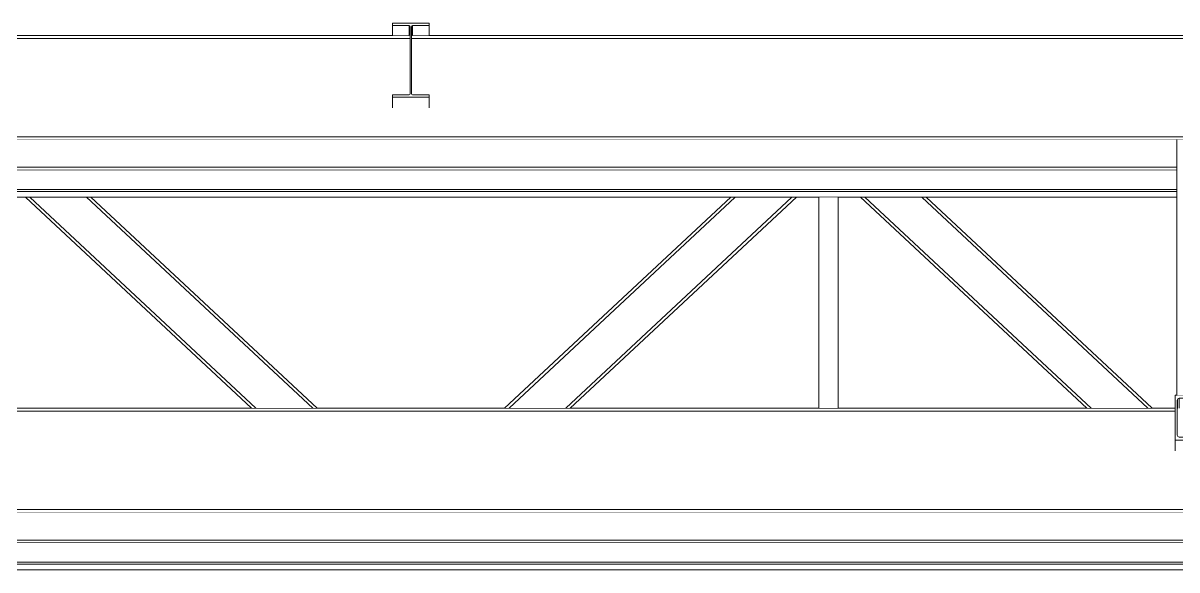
# Model space of a CAD drawing. Extents: x -18489 to 195597, y -1599 to 112111.
# Drawn here: x 12170 to 12556.8, y 28380.8 to 28564.2 of the extents above; entities that cross this region are included whole.
import ezdxf
from ezdxf.xclip import XClip

# ---------------------------------------------------------------- set-up
doc = ezdxf.new("R2010")
doc.units = 0
doc.header["$LTSCALE"] = 100
doc.header["$XCLIPFRAME"] = 2
doc.linetypes.add('188K-SM-07-F10-MECH-CR PIPE-Y2257103$0$X-S-FAB_SL ALL$0$Wipeout_Contour', pattern=[1, 0, -1])
for name, color, linetype in [('188K-SM-07-F10-MECH-CR PIPE-Y2257103$0$X-S-FAB_SL ALL$0$ASP_1', 1, 'Continuous'), ('188K-SM-07-F10-MECH-CR PIPE-Y2257103$0$X-S-FAB_SL ALL$0$Hattch', 7, 'Continuous'), ('188K-SM-07-F10-MECH-CR PIPE-Y2257103$0$X-S-FAB_SL ALL$0$S-TRUSS', 7, 'Continuous')]:
    doc.layers.add(name, color=color, linetype=linetype)

# ---------------------------------------------------------------- blocks, each defined once
blk = doc.blocks.new('188K-SM-07-F10-MECH-CR PIPE-Y2257103$0$X-S-FAB_SL ALL$0$剖面元素_889_3', base_point=(23061.26, -8263.06))
at = {"color": 254, "linetype": '188K-SM-07-F10-MECH-CR PIPE-Y2257103$0$X-S-FAB_SL ALL$0$Wipeout_Contour', "lineweight": 0, "ltscale": 286170.016375}
blk.add_wipeout([(35355.06, -6033.78), (34958.76, -6033.78), (34958.76, -6034.78), (35361.01, -6034.78), (35361.01, -6034.09), (35360.93, -6033.88), (35360.71, -6033.79), (35355.06, -6033.79)], dxfattribs=at).dxf.layer = '188K-SM-07-F10-MECH-CR PIPE-Y2257103$0$X-S-FAB_SL ALL$0$Hattch'
at = {"color": 254, "linetype": '188K-SM-07-F10-MECH-CR PIPE-Y2257103$0$X-S-FAB_SL ALL$0$Wipeout_Contour', "lineweight": 0, "ltscale": 287196.418989}
blk.add_wipeout([(34941.26, -6193.05), (34941.26, -6193.78), (35781.26, -6193.78), (35781.26, -6193.05), (35763.76, -6193.05), (35763.76, -6192.78), (34958.76, -6192.78), (34958.76, -6193.05)], dxfattribs=at).dxf.layer = '188K-SM-07-F10-MECH-CR PIPE-Y2257103$0$X-S-FAB_SL ALL$0$Hattch'
at = {"color": 254, "linetype": '188K-SM-07-F10-MECH-CR PIPE-Y2257103$0$X-S-FAB_SL ALL$0$Wipeout_Contour', "lineweight": 0, "ltscale": 287788.137263}
blk.add_wipeout([(35361.6, -6033.88), (35361.51, -6034.09), (35361.51, -6034.78), (35763.76, -6034.78), (35763.76, -6033.78), (35367.46, -6033.78), (35367.46, -6033.79), (35361.81, -6033.79)], dxfattribs=at).dxf.layer = '188K-SM-07-F10-MECH-CR PIPE-Y2257103$0$X-S-FAB_SL ALL$0$Hattch'
at = {"color": 254, "linetype": '188K-SM-07-F10-MECH-CR PIPE-Y2257103$0$X-S-FAB_SL ALL$0$Wipeout_Contour', "lineweight": 0, "ltscale": 1148649.0168998}
blk.add_wipeout([(34942.26, -6187.71), (34958.76, -6187.71), (34958.76, -6192.78), (35763.76, -6192.78), (35763.76, -6187.71), (35780.26, -6187.71), (35780.26, -6160.26), (35763.76, -6160.26), (35763.76, -6159.78), (35618.16, -6159.78), (35618.16, -6167.85), (35618.35, -6168.31), (35618.81, -6168.5), (35624.36, -6168.5), (35624.82, -6168.69), (35625.01, -6169.15), (35625.01, -6173.08), (35617.51, -6173.08), (35617.51, -6159.78), (35098.16, -6159.78), (35098.16, -6167.85), (35098.35, -6168.31), (35098.81, -6168.5), (35104.36, -6168.5), (35104.82, -6168.69), (35105.01, -6169.15), (35105.01, -6173.08), (35097.51, -6173.08), (35097.51, -6159.78), (34958.76, -6159.78), (34958.76, -6160.26), (34942.26, -6160.26)], dxfattribs=at).dxf.layer = '188K-SM-07-F10-MECH-CR PIPE-Y2257103$0$X-S-FAB_SL ALL$0$Hattch'
at = {"layer": '188K-SM-07-F10-MECH-CR PIPE-Y2257103$0$X-S-FAB_SL ALL$0$S-TRUSS', "color": 8, "lineweight": 0}
for p, q in [((34958.76, -6192.78), (35763.76, -6192.78)), ((34941.26, -6193.78), (35781.26, -6193.78))]:
    blk.add_line(p, q, dxfattribs=at)
at = {"color": 254, "linetype": '188K-SM-07-F10-MECH-CR PIPE-Y2257103$0$X-S-FAB_SL ALL$0$Wipeout_Contour', "lineweight": 0, "ltscale": 861004.593622}
blk.add_wipeout([(34942.26, -6062.73), (34958.76, -6062.73), (34958.76, -6067.78), (35763.76, -6067.78), (35763.76, -6062.73), (35780.26, -6062.73), (35780.26, -6035.28), (35763.76, -6035.28), (35763.76, -6034.78), (35361.51, -6034.78), (35361.51, -6053.35), (35361.6, -6053.56), (35361.81, -6053.65), (35367.46, -6053.65), (35367.46, -6058.04), (35355.06, -6058.04), (35355.06, -6053.65), (35360.71, -6053.65), (35360.93, -6053.56), (35361.01, -6053.35), (35361.01, -6034.78), (34958.76, -6034.78), (34958.76, -6035.28), (34942.26, -6035.28)], dxfattribs=at).dxf.layer = '188K-SM-07-F10-MECH-CR PIPE-Y2257103$0$X-S-FAB_SL ALL$0$Hattch'
at = {"color": 254, "linetype": '188K-SM-07-F10-MECH-CR PIPE-Y2257103$0$X-S-FAB_SL ALL$0$Wipeout_Contour', "lineweight": 0, "ltscale": 286114.128639}
blk.add_wipeout([(35098.35, -6159.03), (35098.16, -6159.49), (35098.16, -6159.78), (35617.51, -6159.78), (35617.51, -6158.78), (35104.51, -6158.78), (35104.36, -6158.84), (35098.81, -6158.84)], dxfattribs=at).dxf.layer = '188K-SM-07-F10-MECH-CR PIPE-Y2257103$0$X-S-FAB_SL ALL$0$Hattch'
at = {"layer": '188K-SM-07-F10-MECH-CR PIPE-Y2257103$0$X-S-FAB_SL ALL$0$S-TRUSS', "color": 8, "lineweight": 0}
for p, q in [((35355.06, -6033.78), (34958.76, -6033.78)), ((35360.71, -6033.78), (35355.06, -6033.78)), ((35367.46, -6033.78), (35361.81, -6033.78)), ((35763.76, -6033.78), (35367.46, -6033.78)), ((35361.01, -6034.78), (34958.76, -6034.78)), ((35763.76, -6034.78), (35361.51, -6034.78)), ((35098.16, -6159.78), (35617.51, -6159.78)), ((35104.51, -6158.78), (35617.51, -6158.78))]:
    blk.add_line(p, q, dxfattribs=at)
at = {"color": 254, "linetype": '188K-SM-07-F10-MECH-CR PIPE-Y2257103$0$X-S-FAB_SL ALL$0$Wipeout_Contour', "lineweight": 0, "ltscale": 287025.593681}
blk.add_wipeout([(34949.26, -6068.78), (35773.26, -6068.78), (35773.26, -6068.07), (35763.76, -6068.07), (35763.76, -6067.78), (34958.76, -6067.78), (34958.76, -6068.07), (34949.26, -6068.07)], dxfattribs=at).dxf.layer = '188K-SM-07-F10-MECH-CR PIPE-Y2257103$0$X-S-FAB_SL ALL$0$Hattch'
at = {"layer": '188K-SM-07-F10-MECH-CR PIPE-Y2257103$0$X-S-FAB_SL ALL$0$S-TRUSS', "color": 8, "lineweight": 0}
for p, q in [((35763.76, -6067.78), (34958.76, -6067.78)), ((35629.84, -6068.78), (35092.69, -6068.78))]:
    blk.add_line(p, q, dxfattribs=at)
blk = doc.blocks.new('188K-SM-07-F10-MECH-CR PIPE-Y2257103$0$X-S-FAB_SL ALL$0$剖面元素_892_3', base_point=(23061.26, -8263.06))
at = {"color": 254, "linetype": '188K-SM-07-F10-MECH-CR PIPE-Y2257103$0$X-S-FAB_SL ALL$0$Wipeout_Contour', "lineweight": 0, "ltscale": 143516.249175}
blk.add_wipeout([(35104.51, -6068.78), (35104.51, -6078.02), (35618.01, -6078.02), (35618.01, -6068.78)], dxfattribs=at).dxf.layer = '188K-SM-07-F10-MECH-CR PIPE-Y2257103$0$X-S-FAB_SL ALL$0$Hattch'
at = {"color": 254, "linetype": '188K-SM-07-F10-MECH-CR PIPE-Y2257103$0$X-S-FAB_SL ALL$0$Wipeout_Contour', "lineweight": 0, "ltscale": 287210.340814}
blk.add_wipeout([(34941.26, -6203.12), (34941.26, -6204.02), (35781.26, -6204.02), (35781.26, -6203.12), (35763.76, -6203.12), (35763.76, -6203.02), (34958.76, -6203.02), (34958.76, -6203.12)], dxfattribs=at).dxf.layer = '188K-SM-07-F10-MECH-CR PIPE-Y2257103$0$X-S-FAB_SL ALL$0$Hattch'
at = {"color": 254, "linetype": '188K-SM-07-F10-MECH-CR PIPE-Y2257103$0$X-S-FAB_SL ALL$0$Wipeout_Contour', "lineweight": 0, "ltscale": 143519.715949}
blk.add_wipeout([(35104.51, -6078.02), (35104.51, -6079.02), (35618.01, -6079.02), (35618.01, -6078.02)], dxfattribs=at).dxf.layer = '188K-SM-07-F10-MECH-CR PIPE-Y2257103$0$X-S-FAB_SL ALL$0$Hattch'
at = {"color": 254, "linetype": '188K-SM-07-F10-MECH-CR PIPE-Y2257103$0$X-S-FAB_SL ALL$0$Wipeout_Contour', "lineweight": 0, "ltscale": 143601.897072}
blk.add_wipeout([(34958.76, -6193.78), (34958.76, -6203.02), (35763.76, -6203.02), (35763.76, -6193.78)], dxfattribs=at).dxf.layer = '188K-SM-07-F10-MECH-CR PIPE-Y2257103$0$X-S-FAB_SL ALL$0$Hattch'
at = {"layer": '188K-SM-07-F10-MECH-CR PIPE-Y2257103$0$X-S-FAB_SL ALL$0$S-TRUSS', "color": 8, "lineweight": 0}
for p, q in [((35618.01, -6078.02), (35104.51, -6078.02)), ((35618.01, -6079.02), (35104.51, -6079.02)), ((34941.26, -6204.02), (35781.26, -6204.02)), ((34958.76, -6203.02), (35763.76, -6203.02))]:
    blk.add_line(p, q, dxfattribs=at)
blk = doc.blocks.new('188K-SM-07-F10-MECH-CR PIPE-Y2257103$0$X-S-FAB_SL ALL$0$剖面元素_1508_3', base_point=(23061.26, -8263.06))
at = {"color": 254, "linetype": '188K-SM-07-F10-MECH-CR PIPE-Y2257103$0$X-S-FAB_SL ALL$0$Wipeout_Contour', "lineweight": 0, "ltscale": 143489.56888}
blk.add_wipeout([(35361.51, -6030.74), (35361.51, -6034.09), (35361.6, -6033.88), (35361.6, -6030.53)], dxfattribs=at).dxf.layer = '188K-SM-07-F10-MECH-CR PIPE-Y2257103$0$X-S-FAB_SL ALL$0$Hattch'
at = {"color": 254, "linetype": '188K-SM-07-F10-MECH-CR PIPE-Y2257103$0$X-S-FAB_SL ALL$0$Wipeout_Contour', "lineweight": 0, "ltscale": 143504.542786}
blk.add_wipeout([(35355.06, -6054.45), (35355.06, -6058.04), (35367.46, -6058.04), (35367.46, -6054.45)], dxfattribs=at).dxf.layer = '188K-SM-07-F10-MECH-CR PIPE-Y2257103$0$X-S-FAB_SL ALL$0$Hattch'
at = {"layer": '188K-SM-07-F10-MECH-CR PIPE-Y2257103$0$X-S-FAB_SL ALL$0$S-TRUSS', "color": 2, "lineweight": 0}
for p, q in [((35355.06, -6053.65), (35355.06, -6054.45)), ((35367.46, -6053.65), (35367.46, -6054.45)), ((35367.46, -6054.45), (35355.06, -6054.45))]:
    blk.add_line(p, q, dxfattribs=at)
at = {"layer": '188K-SM-07-F10-MECH-CR PIPE-Y2257103$0$X-S-FAB_SL ALL$0$S-TRUSS', "color": 8, "lineweight": 0}
for p, q in [((35355.06, -6054.45), (35355.06, -6058.04)), ((35367.46, -6054.45), (35367.46, -6058.04))]:
    blk.add_line(p, q, dxfattribs=at)
at = {"layer": '188K-SM-07-F10-MECH-CR PIPE-Y2257103$0$X-S-FAB_SL ALL$0$S-TRUSS', "color": 2, "lineweight": 0, "flags": 128}
for points in [[(35360.93, -6053.56), (35360.71, -6053.65), (35355.06, -6053.65)], [(35361.6, -6053.56), (35361.81, -6053.65), (35367.46, -6053.65)]]:
    blk.add_lwpolyline(points, dxfattribs=at)
at = {"color": 254, "linetype": '188K-SM-07-F10-MECH-CR PIPE-Y2257103$0$X-S-FAB_SL ALL$0$Wipeout_Contour', "lineweight": 0, "ltscale": 143490.05934}
blk.add_wipeout([(35361.6, -6030.53), (35361.6, -6033.88), (35361.81, -6033.79), (35361.81, -6030.44)], dxfattribs=at).dxf.layer = '188K-SM-07-F10-MECH-CR PIPE-Y2257103$0$X-S-FAB_SL ALL$0$Hattch'
at = {"color": 254, "linetype": '188K-SM-07-F10-MECH-CR PIPE-Y2257103$0$X-S-FAB_SL ALL$0$Wipeout_Contour', "lineweight": 0, "ltscale": 143501.587144}
blk.add_wipeout([(35367.46, -6030.44), (35361.81, -6030.44), (35361.81, -6033.79), (35367.46, -6033.79)], dxfattribs=at).dxf.layer = '188K-SM-07-F10-MECH-CR PIPE-Y2257103$0$X-S-FAB_SL ALL$0$Hattch'
at = {"layer": '188K-SM-07-F10-MECH-CR PIPE-Y2257103$0$X-S-FAB_SL ALL$0$S-TRUSS', "color": 2, "lineweight": 0}
blk.add_line((35367.46, -6029.64), (35367.46, -6030.44), dxfattribs=at)
at = {"layer": '188K-SM-07-F10-MECH-CR PIPE-Y2257103$0$X-S-FAB_SL ALL$0$S-TRUSS', "color": 8, "lineweight": 0}
blk.add_line((35367.46, -6030.44), (35367.46, -6033.79), dxfattribs=at)
at = {"color": 254, "linetype": '188K-SM-07-F10-MECH-CR PIPE-Y2257103$0$X-S-FAB_SL ALL$0$Wipeout_Contour', "lineweight": 0, "ltscale": 143474.971615}
blk.add_wipeout([(35355.06, -6030.44), (35355.06, -6033.79), (35360.71, -6033.79), (35360.71, -6030.44)], dxfattribs=at).dxf.layer = '188K-SM-07-F10-MECH-CR PIPE-Y2257103$0$X-S-FAB_SL ALL$0$Hattch'
at = {"layer": '188K-SM-07-F10-MECH-CR PIPE-Y2257103$0$X-S-FAB_SL ALL$0$S-TRUSS', "color": 2, "lineweight": 0}
blk.add_line((35355.06, -6029.64), (35355.06, -6030.44), dxfattribs=at)
at = {"layer": '188K-SM-07-F10-MECH-CR PIPE-Y2257103$0$X-S-FAB_SL ALL$0$S-TRUSS', "color": 8, "lineweight": 0}
blk.add_line((35355.06, -6030.44), (35355.06, -6033.79), dxfattribs=at)
at = {"color": 254, "linetype": '188K-SM-07-F10-MECH-CR PIPE-Y2257103$0$X-S-FAB_SL ALL$0$Wipeout_Contour', "lineweight": 0, "ltscale": 143486.558451}
blk.add_wipeout([(35360.71, -6033.79), (35360.93, -6033.88), (35360.93, -6030.53), (35360.71, -6030.44)], dxfattribs=at).dxf.layer = '188K-SM-07-F10-MECH-CR PIPE-Y2257103$0$X-S-FAB_SL ALL$0$Hattch'
at = {"color": 254, "linetype": '188K-SM-07-F10-MECH-CR PIPE-Y2257103$0$X-S-FAB_SL ALL$0$Wipeout_Contour', "lineweight": 0, "ltscale": 143487.25082}
blk.add_wipeout([(35360.93, -6033.88), (35361.01, -6034.09), (35361.01, -6030.74), (35360.93, -6030.53)], dxfattribs=at).dxf.layer = '188K-SM-07-F10-MECH-CR PIPE-Y2257103$0$X-S-FAB_SL ALL$0$Hattch'
at = {"layer": '188K-SM-07-F10-MECH-CR PIPE-Y2257103$0$X-S-FAB_SL ALL$0$S-TRUSS', "color": 2, "lineweight": 0}
blk.add_line((35367.46, -6029.64), (35355.06, -6029.64), dxfattribs=at)
at = {"layer": '188K-SM-07-F10-MECH-CR PIPE-Y2257103$0$X-S-FAB_SL ALL$0$S-TRUSS', "color": 8, "lineweight": 0}
for p, q in [((35360.71, -6030.44), (35360.71, -6033.79)), ((35361.81, -6030.44), (35361.81, -6033.79))]:
    blk.add_line(p, q, dxfattribs=at)
at = {"layer": '188K-SM-07-F10-MECH-CR PIPE-Y2257103$0$X-S-FAB_SL ALL$0$S-TRUSS', "color": 2, "lineweight": 0, "flags": 128}
for points in [[(35360.93, -6030.53), (35360.71, -6030.44), (35355.06, -6030.44)], [(35360.93, -6030.53), (35361.01, -6030.74), (35361.01, -6053.35), (35360.93, -6053.56)], [(35361.6, -6030.53), (35361.51, -6030.74), (35361.51, -6053.35), (35361.6, -6053.56)], [(35367.46, -6030.44), (35361.81, -6030.44), (35361.6, -6030.53)]]:
    blk.add_lwpolyline(points, dxfattribs=at)
blk = doc.blocks.new('188K-SM-07-F10-MECH-CR PIPE-Y2257103$0$X-S-FAB_SL ALL$0$剖面元素_1518_3', base_point=(23061.26, -8263.06))
at = {"color": 254, "linetype": '188K-SM-07-F10-MECH-CR PIPE-Y2257103$0$X-S-FAB_SL ALL$0$Wipeout_Contour', "lineweight": 0, "ltscale": 144586.375629}
blk.add_wipeout([(35618.16, -6156.14), (35618.16, -6159.49), (35618.35, -6159.03), (35618.35, -6155.68)], dxfattribs=at).dxf.layer = '188K-SM-07-F10-MECH-CR PIPE-Y2257103$0$X-S-FAB_SL ALL$0$Hattch'
at = {"color": 254, "linetype": '188K-SM-07-F10-MECH-CR PIPE-Y2257103$0$X-S-FAB_SL ALL$0$Wipeout_Contour', "lineweight": 0, "ltscale": 180764.241649}
blk.add_wipeout([(35624.36, -6155.49), (35624.36, -6158.84), (35624.51, -6158.78), (35624.82, -6158.78), (35624.82, -6155.3)], dxfattribs=at).dxf.layer = '188K-SM-07-F10-MECH-CR PIPE-Y2257103$0$X-S-FAB_SL ALL$0$Hattch'
at = {"color": 254, "linetype": '188K-SM-07-F10-MECH-CR PIPE-Y2257103$0$X-S-FAB_SL ALL$0$Wipeout_Contour', "lineweight": 0, "ltscale": 144607.567515}
blk.add_wipeout([(35617.51, -6169.5), (35617.51, -6173.08), (35625.01, -6173.08), (35625.01, -6169.5)], dxfattribs=at).dxf.layer = '188K-SM-07-F10-MECH-CR PIPE-Y2257103$0$X-S-FAB_SL ALL$0$Hattch'
at = {"layer": '188K-SM-07-F10-MECH-CR PIPE-Y2257103$0$X-S-FAB_SL ALL$0$S-TRUSS', "color": 8, "lineweight": 0}
for p, q in [((35617.51, -6169.5), (35617.51, -6173.08)), ((35625.01, -6169.5), (35625.01, -6173.08))]:
    blk.add_line(p, q, dxfattribs=at)
at = {"layer": '188K-SM-07-F10-MECH-CR PIPE-Y2257103$0$X-S-FAB_SL ALL$0$S-TRUSS', "color": 2, "lineweight": 0}
blk.add_line((35625.01, -6169.5), (35617.51, -6169.5), dxfattribs=at)
at = {"layer": '188K-SM-07-F10-MECH-CR PIPE-Y2257103$0$X-S-FAB_SL ALL$0$S-TRUSS', "color": 2, "lineweight": 0, "flags": 128}
for points in [[(35618.35, -6168.31), (35618.81, -6168.5), (35624.36, -6168.5), (35624.82, -6168.69)], [(35624.82, -6168.69), (35625.01, -6169.15), (35625.01, -6169.5)]]:
    blk.add_lwpolyline(points, dxfattribs=at)
at = {"color": 254, "linetype": '188K-SM-07-F10-MECH-CR PIPE-Y2257103$0$X-S-FAB_SL ALL$0$Wipeout_Contour', "lineweight": 0, "ltscale": 144587.435055}
blk.add_wipeout([(35618.35, -6155.68), (35618.35, -6159.03), (35618.81, -6158.84), (35618.81, -6155.49)], dxfattribs=at).dxf.layer = '188K-SM-07-F10-MECH-CR PIPE-Y2257103$0$X-S-FAB_SL ALL$0$Hattch'
at = {"color": 254, "linetype": '188K-SM-07-F10-MECH-CR PIPE-Y2257103$0$X-S-FAB_SL ALL$0$Wipeout_Contour', "lineweight": 0, "ltscale": 144612.194765}
blk.add_wipeout([(35624.82, -6158.78), (35625.01, -6158.78), (35625.01, -6154.84), (35624.82, -6155.3)], dxfattribs=at).dxf.layer = '188K-SM-07-F10-MECH-CR PIPE-Y2257103$0$X-S-FAB_SL ALL$0$Hattch'
at = {"color": 254, "linetype": '188K-SM-07-F10-MECH-CR PIPE-Y2257103$0$X-S-FAB_SL ALL$0$Wipeout_Contour', "lineweight": 0, "ltscale": 144599.213798}
blk.add_wipeout([(35618.81, -6155.49), (35618.81, -6158.84), (35624.36, -6158.84), (35624.36, -6155.49)], dxfattribs=at).dxf.layer = '188K-SM-07-F10-MECH-CR PIPE-Y2257103$0$X-S-FAB_SL ALL$0$Hattch'
at = {"layer": '188K-SM-07-F10-MECH-CR PIPE-Y2257103$0$X-S-FAB_SL ALL$0$S-TRUSS', "color": 2, "lineweight": 0}
for p, q in [((35617.51, -6154.49), (35617.51, -6169.5)), ((35625.01, -6154.49), (35617.51, -6154.49))]:
    blk.add_line(p, q, dxfattribs=at)
at = {"layer": '188K-SM-07-F10-MECH-CR PIPE-Y2257103$0$X-S-FAB_SL ALL$0$S-TRUSS', "color": 8, "lineweight": 0}
for p, q in [((35618.81, -6155.49), (35618.81, -6158.84)), ((35624.36, -6155.49), (35624.36, -6158.84)), ((35625.01, -6154.84), (35625.01, -6158.78))]:
    blk.add_line(p, q, dxfattribs=at)
at = {"layer": '188K-SM-07-F10-MECH-CR PIPE-Y2257103$0$X-S-FAB_SL ALL$0$S-TRUSS', "color": 2, "lineweight": 0, "flags": 128}
for points in [[(35618.35, -6155.68), (35618.16, -6156.14), (35618.16, -6167.85), (35618.35, -6168.31)], [(35624.82, -6155.3), (35624.36, -6155.49), (35618.81, -6155.49), (35618.35, -6155.68)], [(35625.01, -6154.49), (35625.01, -6154.84), (35624.82, -6155.3)]]:
    blk.add_lwpolyline(points, dxfattribs=at)
blk = doc.blocks.new('188K-SM-07-F10-MECH-CR PIPE-Y2257103$0$X-S-FAB_SL ALL$0$剖面元素_1738_3', base_point=(23061.26, -8263.06))
at = {"color": 254, "linetype": '188K-SM-07-F10-MECH-CR PIPE-Y2257103$0$X-S-FAB_SL ALL$0$Wipeout_Contour', "lineweight": 0, "ltscale": 144377.657155}
blk.add_wipeout([(35534.02, -6088.06), (35532.56, -6088.06), (35608.36, -6158.78), (35609.83, -6158.78)], dxfattribs=at).dxf.layer = '188K-SM-07-F10-MECH-CR PIPE-Y2257103$0$X-S-FAB_SL ALL$0$Hattch'
at = {"color": 254, "linetype": '188K-SM-07-F10-MECH-CR PIPE-Y2257103$0$X-S-FAB_SL ALL$0$Wipeout_Contour', "lineweight": 0, "ltscale": 144296.75312}
blk.add_wipeout([(35513.5, -6088.06), (35512.03, -6088.06), (35587.84, -6158.78), (35589.3, -6158.78)], dxfattribs=at).dxf.layer = '188K-SM-07-F10-MECH-CR PIPE-Y2257103$0$X-S-FAB_SL ALL$0$Hattch'
at = {"color": 254, "linetype": '188K-SM-07-F10-MECH-CR PIPE-Y2257103$0$X-S-FAB_SL ALL$0$Wipeout_Contour', "lineweight": 0, "ltscale": 144337.205254}
blk.add_wipeout([(35513.5, -6088.06), (35589.3, -6158.78), (35608.36, -6158.78), (35532.56, -6088.06)], dxfattribs=at).dxf.layer = '188K-SM-07-F10-MECH-CR PIPE-Y2257103$0$X-S-FAB_SL ALL$0$Hattch'
at = {"layer": '188K-SM-07-F10-MECH-CR PIPE-Y2257103$0$X-S-FAB_SL ALL$0$S-TRUSS', "color": 8, "lineweight": 0}
for p, q in [((35587.84, -6158.78), (35512.03, -6088.06)), ((35589.3, -6158.78), (35513.5, -6088.06)), ((35608.36, -6158.78), (35532.56, -6088.06)), ((35609.83, -6158.78), (35534.02, -6088.06))]:
    blk.add_line(p, q, dxfattribs=at)
blk = doc.blocks.new('188K-SM-07-F10-MECH-CR PIPE-Y2257103$0$X-S-FAB_SL ALL$0$剖面元素_1739_3', base_point=(23061.26, -8263.06))
at = {"color": 254, "linetype": '188K-SM-07-F10-MECH-CR PIPE-Y2257103$0$X-S-FAB_SL ALL$0$Wipeout_Contour', "lineweight": 0, "ltscale": 143274.020403}
blk.add_wipeout([(35252.56, -6088.06), (35328.36, -6158.78), (35329.83, -6158.78), (35254.02, -6088.06)], dxfattribs=at).dxf.layer = '188K-SM-07-F10-MECH-CR PIPE-Y2257103$0$X-S-FAB_SL ALL$0$Hattch'
at = {"color": 254, "linetype": '188K-SM-07-F10-MECH-CR PIPE-Y2257103$0$X-S-FAB_SL ALL$0$Wipeout_Contour', "lineweight": 0, "ltscale": 143193.134929}
blk.add_wipeout([(35232.03, -6088.06), (35307.84, -6158.78), (35309.3, -6158.78), (35233.5, -6088.06)], dxfattribs=at).dxf.layer = '188K-SM-07-F10-MECH-CR PIPE-Y2257103$0$X-S-FAB_SL ALL$0$Hattch'
at = {"color": 254, "linetype": '188K-SM-07-F10-MECH-CR PIPE-Y2257103$0$X-S-FAB_SL ALL$0$Wipeout_Contour', "lineweight": 0, "ltscale": 143233.577788}
blk.add_wipeout([(35233.5, -6088.06), (35309.3, -6158.78), (35328.36, -6158.78), (35252.56, -6088.06)], dxfattribs=at).dxf.layer = '188K-SM-07-F10-MECH-CR PIPE-Y2257103$0$X-S-FAB_SL ALL$0$Hattch'
at = {"layer": '188K-SM-07-F10-MECH-CR PIPE-Y2257103$0$X-S-FAB_SL ALL$0$S-TRUSS', "color": 8, "lineweight": 0}
for p, q in [((35307.84, -6158.78), (35232.03, -6088.06)), ((35309.3, -6158.78), (35233.5, -6088.06)), ((35328.36, -6158.78), (35252.56, -6088.06)), ((35329.83, -6158.78), (35254.02, -6088.06))]:
    blk.add_line(p, q, dxfattribs=at)
blk = doc.blocks.new('188K-SM-07-F10-MECH-CR PIPE-Y2257103$0$X-S-FAB_SL ALL$0$剖面元素_1740_3', base_point=(23061.26, -8263.06))
at = {"color": 254, "linetype": '188K-SM-07-F10-MECH-CR PIPE-Y2257103$0$X-S-FAB_SL ALL$0$Wipeout_Contour', "lineweight": 0, "ltscale": 143826.432501}
blk.add_wipeout([(35468.51, -6088.06), (35392.7, -6158.78), (35394.17, -6158.78), (35469.97, -6088.06)], dxfattribs=at).dxf.layer = '188K-SM-07-F10-MECH-CR PIPE-Y2257103$0$X-S-FAB_SL ALL$0$Hattch'
at = {"color": 254, "linetype": '188K-SM-07-F10-MECH-CR PIPE-Y2257103$0$X-S-FAB_SL ALL$0$Wipeout_Contour', "lineweight": 0, "ltscale": 143866.880681}
blk.add_wipeout([(35469.97, -6088.06), (35394.17, -6158.78), (35413.23, -6158.78), (35489.03, -6088.06)], dxfattribs=at).dxf.layer = '188K-SM-07-F10-MECH-CR PIPE-Y2257103$0$X-S-FAB_SL ALL$0$Hattch'
at = {"color": 254, "linetype": '188K-SM-07-F10-MECH-CR PIPE-Y2257103$0$X-S-FAB_SL ALL$0$Wipeout_Contour', "lineweight": 0, "ltscale": 143907.328624}
blk.add_wipeout([(35489.03, -6088.06), (35413.23, -6158.78), (35414.69, -6158.78), (35490.5, -6088.06)], dxfattribs=at).dxf.layer = '188K-SM-07-F10-MECH-CR PIPE-Y2257103$0$X-S-FAB_SL ALL$0$Hattch'
at = {"layer": '188K-SM-07-F10-MECH-CR PIPE-Y2257103$0$X-S-FAB_SL ALL$0$S-TRUSS', "color": 8, "lineweight": 0}
for p, q in [((35392.7, -6158.78), (35468.51, -6088.06)), ((35394.17, -6158.78), (35469.97, -6088.06)), ((35413.23, -6158.78), (35489.03, -6088.06)), ((35414.69, -6158.78), (35490.5, -6088.06))]:
    blk.add_line(p, q, dxfattribs=at)
blk = doc.blocks.new('188K-SM-07-F10-MECH-CR PIPE-Y2257103$0$X-S-FAB_SL ALL$0$剖面元素_1741_3', base_point=(23061.26, -8263.06))
at = {"color": 254, "linetype": '188K-SM-07-F10-MECH-CR PIPE-Y2257103$0$X-S-FAB_SL ALL$0$Wipeout_Contour', "lineweight": 0, "ltscale": 143525.544268}
blk.add_wipeout([(35104.51, -6086.16), (35104.51, -6088.06), (35618.01, -6088.06), (35618.01, -6086.16)], dxfattribs=at).dxf.layer = '188K-SM-07-F10-MECH-CR PIPE-Y2257103$0$X-S-FAB_SL ALL$0$Hattch'
at = {"color": 254, "linetype": '188K-SM-07-F10-MECH-CR PIPE-Y2257103$0$X-S-FAB_SL ALL$0$Wipeout_Contour', "lineweight": 0, "ltscale": 143524.830024}
blk.add_wipeout([(35104.51, -6086.16), (35618.01, -6086.16), (35618.01, -6085.96), (35104.51, -6085.96)], dxfattribs=at).dxf.layer = '188K-SM-07-F10-MECH-CR PIPE-Y2257103$0$X-S-FAB_SL ALL$0$Hattch'
at = {"layer": '188K-SM-07-F10-MECH-CR PIPE-Y2257103$0$X-S-FAB_SL ALL$0$S-TRUSS', "color": 8, "lineweight": 0}
blk.add_line((35618.01, -6088.06), (35104.51, -6088.06), dxfattribs=at)
at = {"color": 254, "linetype": '188K-SM-07-F10-MECH-CR PIPE-Y2257103$0$X-S-FAB_SL ALL$0$Wipeout_Contour', "lineweight": 0, "ltscale": 143524.592555}
blk.add_wipeout([(35104.51, -6085.46), (35104.51, -6085.96), (35618.01, -6085.96), (35618.01, -6085.46)], dxfattribs=at).dxf.layer = '188K-SM-07-F10-MECH-CR PIPE-Y2257103$0$X-S-FAB_SL ALL$0$Hattch'
at = {"color": 254, "linetype": '188K-SM-07-F10-MECH-CR PIPE-Y2257103$0$X-S-FAB_SL ALL$0$Wipeout_Contour', "lineweight": 0, "ltscale": 143522.239733}
blk.add_wipeout([(35618.01, -6079.02), (35104.51, -6079.02), (35104.51, -6085.46), (35618.01, -6085.46)], dxfattribs=at).dxf.layer = '188K-SM-07-F10-MECH-CR PIPE-Y2257103$0$X-S-FAB_SL ALL$0$Hattch'
at = {"layer": '188K-SM-07-F10-MECH-CR PIPE-Y2257103$0$X-S-FAB_SL ALL$0$S-TRUSS', "color": 8, "lineweight": 0}
for p, q in [((35618.01, -6085.46), (35104.51, -6085.46)), ((35618.01, -6086.16), (35104.51, -6086.16))]:
    blk.add_line(p, q, dxfattribs=at)
blk = doc.blocks.new('188K-SM-07-F10-MECH-CR PIPE-Y2257103$0$X-S-FAB_SL ALL$0$剖面元素_1742_3', base_point=(23061.26, -8263.06))
at = {"color": 254, "linetype": '188K-SM-07-F10-MECH-CR PIPE-Y2257103$0$X-S-FAB_SL ALL$0$Wipeout_Contour', "lineweight": 0, "ltscale": 143611.355147}
blk.add_wipeout([(34976.26, -6211.16), (34976.26, -6213.06), (35746.26, -6213.06), (35746.26, -6211.16)], dxfattribs=at).dxf.layer = '188K-SM-07-F10-MECH-CR PIPE-Y2257103$0$X-S-FAB_SL ALL$0$Hattch'
at = {"color": 254, "linetype": '188K-SM-07-F10-MECH-CR PIPE-Y2257103$0$X-S-FAB_SL ALL$0$Wipeout_Contour', "lineweight": 0, "ltscale": 143610.626624}
blk.add_wipeout([(34976.26, -6211.16), (35746.26, -6211.16), (35746.26, -6210.96), (34976.26, -6210.96)], dxfattribs=at).dxf.layer = '188K-SM-07-F10-MECH-CR PIPE-Y2257103$0$X-S-FAB_SL ALL$0$Hattch'
at = {"layer": '188K-SM-07-F10-MECH-CR PIPE-Y2257103$0$X-S-FAB_SL ALL$0$S-TRUSS', "color": 8, "lineweight": 0}
blk.add_line((35746.26, -6213.06), (34976.26, -6213.06), dxfattribs=at)
at = {"color": 254, "linetype": '188K-SM-07-F10-MECH-CR PIPE-Y2257103$0$X-S-FAB_SL ALL$0$Wipeout_Contour', "lineweight": 0, "ltscale": 143610.384409}
blk.add_wipeout([(34976.26, -6210.96), (35746.26, -6210.96), (35746.26, -6210.46), (34976.26, -6210.46)], dxfattribs=at).dxf.layer = '188K-SM-07-F10-MECH-CR PIPE-Y2257103$0$X-S-FAB_SL ALL$0$Hattch'
at = {"color": 254, "linetype": '188K-SM-07-F10-MECH-CR PIPE-Y2257103$0$X-S-FAB_SL ALL$0$Wipeout_Contour', "lineweight": 0, "ltscale": 143607.984547}
blk.add_wipeout([(34976.26, -6210.46), (35746.26, -6210.46), (35746.26, -6204.02), (34976.26, -6204.02)], dxfattribs=at).dxf.layer = '188K-SM-07-F10-MECH-CR PIPE-Y2257103$0$X-S-FAB_SL ALL$0$Hattch'
at = {"layer": '188K-SM-07-F10-MECH-CR PIPE-Y2257103$0$X-S-FAB_SL ALL$0$S-TRUSS', "color": 8, "lineweight": 0}
for p, q in [((35746.26, -6210.46), (34976.26, -6210.46)), ((35746.26, -6211.16), (34976.26, -6211.16))]:
    blk.add_line(p, q, dxfattribs=at)
blk = doc.blocks.new('188K-SM-07-F10-MECH-CR PIPE-Y2257103$0$X-S-FAB_SL ALL$0$剖面元素_1744_3', base_point=(23061.26, -8263.06))
at = {"color": 254, "linetype": '188K-SM-07-F10-MECH-CR PIPE-Y2257103$0$X-S-FAB_SL ALL$0$Wipeout_Contour', "lineweight": 0, "ltscale": 144102.034929}
blk.add_wipeout([(35498.01, -6088.06), (35498.01, -6158.78), (35504.51, -6158.78), (35504.51, -6088.06)], dxfattribs=at).dxf.layer = '188K-SM-07-F10-MECH-CR PIPE-Y2257103$0$X-S-FAB_SL ALL$0$Hattch'
at = {"layer": '188K-SM-07-F10-MECH-CR PIPE-Y2257103$0$X-S-FAB_SL ALL$0$S-TRUSS', "color": 8, "lineweight": 0}
for p, q in [((35498.01, -6158.78), (35498.01, -6088.06)), ((35504.51, -6158.78), (35504.51, -6088.06))]:
    blk.add_line(p, q, dxfattribs=at)
blk = doc.blocks.new('188K-SM-07-F10-MECH-CR PIPE-Y2257103$0$X-S-FAB_SL ALL$0$剖面元素_1992_3', base_point=(23061.26, -8263.06))
at = {"color": 254, "linetype": '188K-SM-07-F10-MECH-CR PIPE-Y2257103$0$X-S-FAB_SL ALL$0$Wipeout_Contour', "lineweight": 0, "ltscale": 144567.123401}
blk.add_wipeout([(35618.01, -6068.78), (35618.01, -6154.49), (35624.51, -6154.49), (35624.51, -6068.78)], dxfattribs=at).dxf.layer = '188K-SM-07-F10-MECH-CR PIPE-Y2257103$0$X-S-FAB_SL ALL$0$Hattch'
at = {"layer": '188K-SM-07-F10-MECH-CR PIPE-Y2257103$0$X-S-FAB_SL ALL$0$S-TRUSS', "color": 8, "lineweight": 0}
for p, q in [((35618.01, -6154.49), (35618.01, -6068.78)), ((35624.51, -6154.49), (35624.51, -6068.78))]:
    blk.add_line(p, q, dxfattribs=at)
blk = doc.blocks.new('188K-SM-07-F10-MECH-CR PIPE-Y2257103$0$X-S-FAB_SL ALL$0$A$C2e9ab586')
at = {"layer": '188K-SM-07-F10-MECH-CR PIPE-Y2257103$0$X-S-FAB_SL ALL$0$S-TRUSS', "lineweight": 0}
blk.add_blockref('188K-SM-07-F10-MECH-CR PIPE-Y2257103$0$X-S-FAB_SL ALL$0$剖面元素_889_3', (-28106.39, 285), dxfattribs=at)
for name in ['188K-SM-07-F10-MECH-CR PIPE-Y2257103$0$X-S-FAB_SL ALL$0$剖面元素_1508_3', '188K-SM-07-F10-MECH-CR PIPE-Y2257103$0$X-S-FAB_SL ALL$0$剖面元素_892_3']:
    blk.add_blockref(name, (-28106.39, 285), dxfattribs=at)
for name in ['188K-SM-07-F10-MECH-CR PIPE-Y2257103$0$X-S-FAB_SL ALL$0$剖面元素_1739_3', '188K-SM-07-F10-MECH-CR PIPE-Y2257103$0$X-S-FAB_SL ALL$0$剖面元素_1740_3', '188K-SM-07-F10-MECH-CR PIPE-Y2257103$0$X-S-FAB_SL ALL$0$剖面元素_1738_3', '188K-SM-07-F10-MECH-CR PIPE-Y2257103$0$X-S-FAB_SL ALL$0$剖面元素_1518_3', '188K-SM-07-F10-MECH-CR PIPE-Y2257103$0$X-S-FAB_SL ALL$0$剖面元素_1742_3']:
    blk.add_blockref(name, (-28106.39, 285), dxfattribs=at)
blk.add_blockref('188K-SM-07-F10-MECH-CR PIPE-Y2257103$0$X-S-FAB_SL ALL$0$剖面元素_1741_3', (-28106.39, 285), dxfattribs=at)
for name in ['188K-SM-07-F10-MECH-CR PIPE-Y2257103$0$X-S-FAB_SL ALL$0$剖面元素_1992_3', '188K-SM-07-F10-MECH-CR PIPE-Y2257103$0$X-S-FAB_SL ALL$0$剖面元素_1744_3']:
    blk.add_blockref(name, (-28106.39, 285), dxfattribs=at)
blk = doc.blocks.new('188K-SM-07-F10-MECH-CR PIPE-Y2257103$0$X-S-FAB_SL ALL')
at = {"layer": '188K-SM-07-F10-MECH-CR PIPE-Y2257103$0$X-S-FAB_SL ALL$0$ASP_1'}
blk.add_blockref('188K-SM-07-F10-MECH-CR PIPE-Y2257103$0$X-S-FAB_SL ALL$0$A$C2e9ab586', (23632.864, -73288.977), dxfattribs=at)
blk = doc.blocks.new('188K-SM-07-F10-MECH-CR PIPE-Y2257103')
ref = blk.add_blockref('188K-SM-07-F10-MECH-CR PIPE-Y2257103$0$X-S-FAB_SL ALL', (4473.521, 99334.763))
XClip(ref).set_block_clipping_path([(-7553.4648570136, -75341.9369645483), (24026.2025623869, -67725.7696244382)])

msp = doc.modelspace()

# ---------------------------------------------------------------- block references
msp.add_blockref('188K-SM-07-F10-MECH-CR PIPE-Y2257103', (0, 0))

doc.saveas('drawing.dxf')
